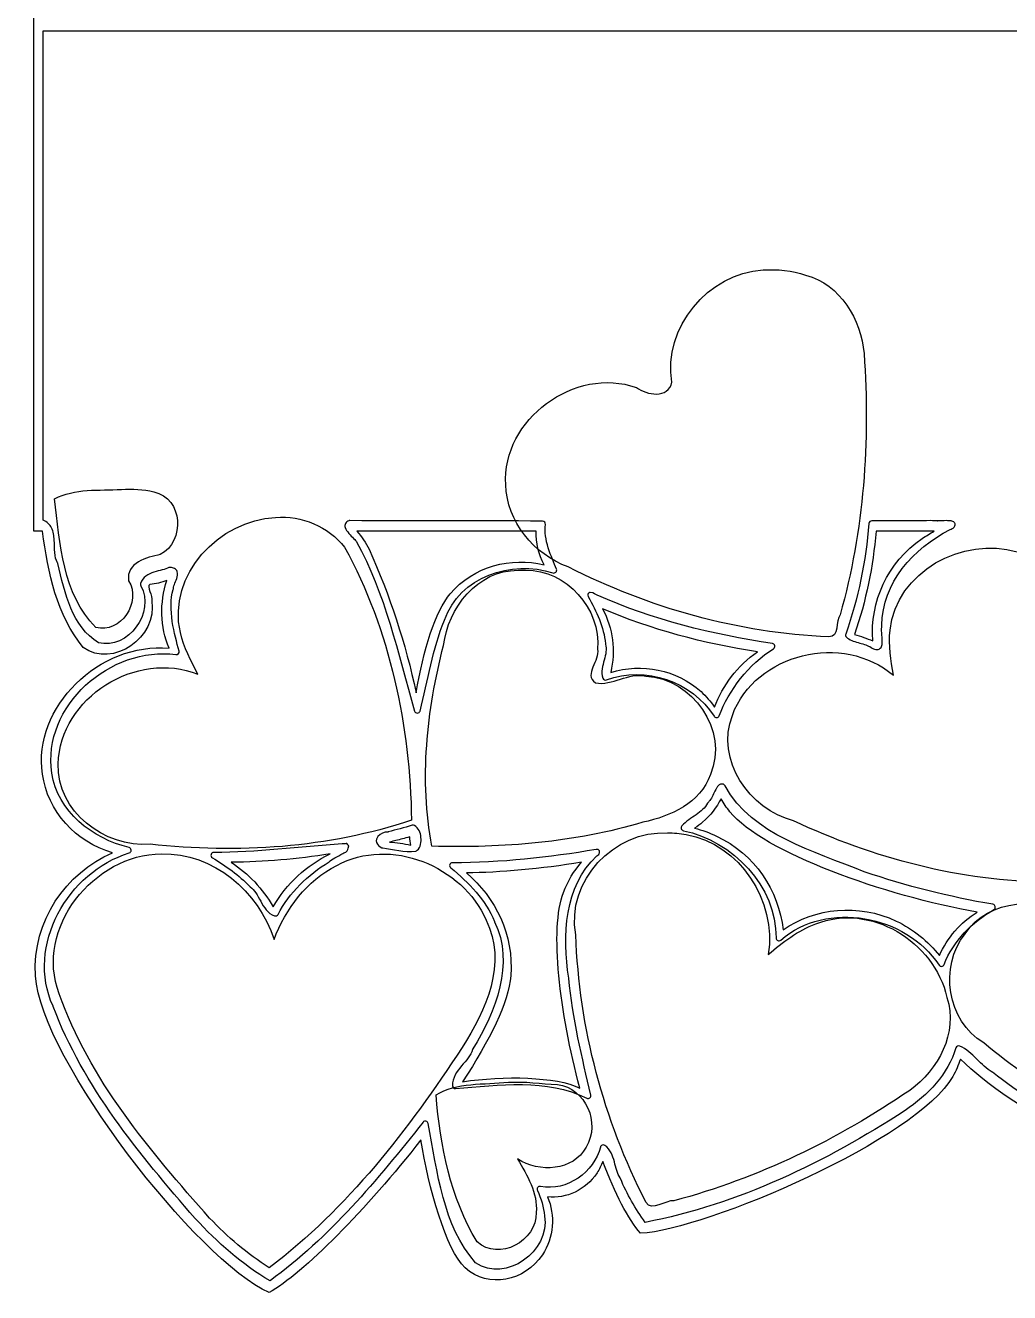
# Model space of a CAD drawing. Header units: centimetres. Extents: x -8.5 to 8.6, y -11.9 to 11.9.
# Drawn here: x -8.49 to 0.67, y -11.87 to -0.08 of the extents above; entities that cross this region are included whole.
import ezdxf

# ---------------------------------------------------------------- set-up
doc = ezdxf.new("R2010")
doc.units = ezdxf.units.CM
doc.header["$MEASUREMENT"] = 0
doc.layers.add('Layer 1', color=7, linetype='Continuous')

msp = doc.modelspace()

# ---------------------------------------------------------------- linework, layer by layer
at = {"layer": 'Layer 1', "color": 13, "lineweight": 25}
for points, knots in [([(-8.41011, 11.87434), (-8.41011, 11.87434), (-8.41011, 0.01439), (-8.41011, 0.01439), (-8.41011, 0.01439), (-8.41011, 0.01439), (-8.41094, 0.01439), (-8.41094, 0.01439), (-8.41094, 0.01439), (-8.41094, 0.01439), (-8.41094, -4.78614), (-8.41094, -4.78614), (-8.41094, -4.78614), (-8.41094, -4.78614), (-8.32908, -4.78614), (-8.32908, -4.78614), (-8.32908, -4.78614), (-8.28217, -5.17451), (-8.19624, -5.56694), (-7.95205, -5.86762), (-7.95205, -5.86762), (-7.67462, -6.06611), (-7.25868, -5.77034), (-7.31374, -5.43436), (-7.31374, -5.43436), (-7.29926, -5.38569), (-7.36775, -5.29661), (-7.33193, -5.27974), (-7.33193, -5.27974), (-7.27696, -5.27808), (-7.22375, -5.26473), (-7.17401, -5.24253), (-7.17401, -5.24253), (-7.23917, -5.45101), (-7.23874, -5.67493), (-7.15251, -5.87422), (-7.15251, -5.87422), (-7.79708, -5.81357), (-8.4271, -6.4268), (-8.33073, -7.04583), (-8.33073, -7.04583), (-8.28533, -7.38974), (-8.01796, -7.68204), (-7.67837, -7.77757), (-7.67837, -7.77757), (-8.11353, -7.96845), (-8.42714, -8.41147), (-8.39523, -8.92437), (-8.39523, -8.92437), (-8.34685, -9.70196), (-6.88253, -11.57889), (-6.22234, -11.87282), (-6.22234, -11.87282), (-5.90755, -11.69764), (-5.3098, -11.09333), (-4.8093, -10.44986), (-4.8093, -10.44986), (-4.74033, -10.88917), (-4.57301, -11.48193), (-4.39837, -11.64049), (-4.39837, -11.64049), (-4.17958, -11.83912), (-3.84264, -11.76615), (-3.67903, -11.5206), (-3.67903, -11.5206), (-3.57125, -11.35884), (-3.55918, -11.15384), (-3.63025, -10.98151), (-3.63025, -10.98151), (-3.45543, -10.99812), (-3.27832, -10.92003), (-3.17054, -10.75827), (-3.17054, -10.75827), (-3.14812, -10.72463), (-3.13052, -10.6888), (-3.11597, -10.65161), (-3.11597, -10.65161), (-3.00355, -10.9479), (-2.88062, -11.19021), (-2.76457, -11.32051), (-2.76457, -11.32051), (-2.16031, -11.28946), (-0.18582, -10.44377), (0.14006, -9.86117), (0.14006, -9.86117), (0.16955, -9.80846), (0.19305, -9.75436), (0.21117, -9.69911), (0.21117, -9.69911), (0.69197, -10.17922), (1.82375, -10.75932), (2.25921, -10.75744), (2.25921, -10.75744), (2.3822, -10.59351), (2.54548, -10.20398), (2.68172, -9.76691), (2.68172, -9.76691), (3.00078, -10.23975), (4.61504, -10.94546), (5.14813, -10.9195), (5.14813, -10.9195), (5.41622, -10.52337), (5.79389, -8.85125), (5.55906, -8.35056), (5.55906, -8.35056), (5.54717, -8.32521), (5.53357, -8.3005), (5.51937, -8.27697), (5.51937, -8.27697), (6.40453, -8.6117), (7.51975, -8.84215), (7.98992, -8.74743), (7.98992, -8.74743), (8.31241, -8.12777), (8.61717, -5.67119), (8.22143, -5.00936), (8.22143, -5.00936), (8.17113, -4.92524), (8.11061, -4.85077), (8.04284, -4.78612), (8.04284, -4.78612), (8.04284, -4.78612), (8.41118, -4.78612), (8.41118, -4.78612), (8.41118, -4.78612), (8.41118, -4.78612), (8.4083, 11.87436), (8.4083, 11.87436), (8.4083, 11.87436), (8.4083, 11.87436), (-8.41011, 11.87434), (-8.41011, 11.87434)], [0, 0, 0, 0, 0.02941176, 0.02941176, 0.02941176, 0.02941176, 0.05882353, 0.05882353, 0.05882353, 0.05882353, 0.08823529, 0.08823529, 0.08823529, 0.08823529, 0.11764706, 0.11764706, 0.11764706, 0.11764706, 0.14705882, 0.14705882, 0.14705882, 0.14705882, 0.17647059, 0.17647059, 0.17647059, 0.17647059, 0.20588235, 0.20588235, 0.20588235, 0.20588235, 0.23529412, 0.23529412, 0.23529412, 0.23529412, 0.26470588, 0.26470588, 0.26470588, 0.26470588, 0.29411765, 0.29411765, 0.29411765, 0.29411765, 0.32352941, 0.32352941, 0.32352941, 0.32352941, 0.35294118, 0.35294118, 0.35294118, 0.35294118, 0.38235294, 0.38235294, 0.38235294, 0.38235294, 0.41176471, 0.41176471, 0.41176471, 0.41176471, 0.44117647, 0.44117647, 0.44117647, 0.44117647, 0.47058824, 0.47058824, 0.47058824, 0.47058824, 0.5, 0.5, 0.5, 0.5, 0.52941176, 0.52941176, 0.52941176, 0.52941176, 0.55882353, 0.55882353, 0.55882353, 0.55882353, 0.58823529, 0.58823529, 0.58823529, 0.58823529, 0.61764706, 0.61764706, 0.61764706, 0.61764706, 0.64705882, 0.64705882, 0.64705882, 0.64705882, 0.67647059, 0.67647059, 0.67647059, 0.67647059, 0.70588235, 0.70588235, 0.70588235, 0.70588235, 0.73529412, 0.73529412, 0.73529412, 0.73529412, 0.76470588, 0.76470588, 0.76470588, 0.76470588, 0.79411765, 0.79411765, 0.79411765, 0.79411765, 0.82352941, 0.82352941, 0.82352941, 0.82352941, 0.85294118, 0.85294118, 0.85294118, 0.85294118, 0.88235294, 0.88235294, 0.88235294, 0.88235294, 0.91176471, 0.91176471, 0.91176471, 0.91176471, 0.94117647, 0.94117647, 0.94117647, 0.94117647, 1, 1, 1, 1]), ([(-1.62586, -2.35381), (-2.13548, -2.38264), (-2.56036, -2.89637), (-2.47335, -3.39891), (-2.47335, -3.39891), (-2.50853, -3.55474), (-2.70922, -3.51823), (-2.80408, -3.44852), (-2.80408, -3.44852), (-3.37464, -3.2427), (-4.05815, -3.74587), (-4.01951, -4.35306), (-4.01951, -4.35306), (-4.00994, -4.69556), (-3.75952, -5.00018), (-3.43908, -5.11787), (-3.43908, -5.11787), (-2.68833, -5.49958), (-1.85572, -5.73351), (-1.01318, -5.76941), (-1.01318, -5.76941), (-0.91171, -5.77179), (-0.95275, -5.62042), (-0.90817, -5.56353), (-0.90817, -5.56353), (-0.6862, -4.77724), (-0.62817, -3.94677), (-0.68493, -3.13184), (-0.68493, -3.13184), (-0.71595, -2.8149), (-0.90358, -2.48841), (-1.22898, -2.40176), (-1.22898, -2.40176), (-1.35453, -2.3559), (-1.49231, -2.3462), (-1.62586, -2.3538), (-1.62586, -2.3538), (-1.62586, -2.3538), (-1.62586, -2.35381), (-1.62586, -2.35381)], [0, 0, 0, 0, 0.09090909, 0.09090909, 0.09090909, 0.09090909, 0.18181818, 0.18181818, 0.18181818, 0.18181818, 0.27272727, 0.27272727, 0.27272727, 0.27272727, 0.36363636, 0.36363636, 0.36363636, 0.36363636, 0.45454545, 0.45454545, 0.45454545, 0.45454545, 0.54545455, 0.54545455, 0.54545455, 0.54545455, 0.63636364, 0.63636364, 0.63636364, 0.63636364, 0.72727273, 0.72727273, 0.72727273, 0.72727273, 0.81818182, 0.81818182, 0.81818182, 0.81818182, 1, 1, 1, 1]), ([(-7.59564, -4.39629), (-7.80503, -4.40783), (-8.02926, -4.38509), (-8.21906, -4.48311), (-8.21906, -4.48311), (-8.17019, -4.89438), (-8.14285, -5.37359), (-7.83459, -5.68035), (-7.83459, -5.68035), (-7.60562, -5.74208), (-7.4042, -5.44515), (-7.52949, -5.24627), (-7.52949, -5.24627), (-7.55352, -5.07818), (-7.35909, -5.02798), (-7.23431, -5.00318), (-7.23431, -5.00318), (-7.002, -4.88324), (-7.02197, -4.47405), (-7.29467, -4.41944), (-7.29467, -4.41944), (-7.39075, -4.39033), (-7.49429, -4.39399), (-7.59563, -4.39629), (-7.59563, -4.39629), (-7.59563, -4.39629), (-7.59564, -4.39629), (-7.59564, -4.39629)], [0, 0, 0, 0, 0.125, 0.125, 0.125, 0.125, 0.25, 0.25, 0.25, 0.25, 0.375, 0.375, 0.375, 0.375, 0.5, 0.5, 0.5, 0.5, 0.625, 0.625, 0.625, 0.625, 0.75, 0.75, 0.75, 0.75, 1, 1, 1, 1]), ([(-6.16279, -4.65835), (-6.6848, -4.67933), (-7.17076, -5.19307), (-7.04749, -5.72826), (-7.04749, -5.72826), (-7.01863, -5.86671), (-6.94848, -5.99123), (-6.88461, -6.11604), (-6.88461, -6.11604), (-7.45324, -5.8887), (-8.16994, -6.33205), (-8.18355, -6.95113), (-8.18355, -6.95113), (-8.20321, -7.39217), (-7.7502, -7.73194), (-7.32962, -7.69835), (-7.32962, -7.69835), (-6.51455, -7.78927), (-5.67321, -7.73543), (-4.89693, -7.47534), (-4.89693, -7.47534), (-4.90924, -6.60129), (-5.09478, -5.70762), (-5.51953, -4.93286), (-5.51953, -4.93286), (-5.67275, -4.7433), (-5.91648, -4.63312), (-6.1628, -4.65835), (-6.1628, -4.65835), (-6.1628, -4.65835), (-6.16279, -4.65835), (-6.16279, -4.65835)], [0, 0, 0, 0, 0.11111111, 0.11111111, 0.11111111, 0.11111111, 0.22222222, 0.22222222, 0.22222222, 0.22222222, 0.33333333, 0.33333333, 0.33333333, 0.33333333, 0.44444444, 0.44444444, 0.44444444, 0.44444444, 0.55555556, 0.55555556, 0.55555556, 0.55555556, 0.66666667, 0.66666667, 0.66666667, 0.66666667, 0.77777778, 0.77777778, 0.77777778, 0.77777778, 1, 1, 1, 1]), ([(-5.40461, -4.78614), (-5.40461, -4.78614), (-3.73608, -4.78614), (-3.73608, -4.78614), (-3.73608, -4.78614), (-3.74036, -4.89354), (-3.71405, -5.00068), (-3.66249, -5.09868), (-3.66249, -5.09868), (-3.97097, -5.02273), (-4.31721, -5.10861), (-4.53644, -5.3674), (-4.53644, -5.3674), (-4.67692, -5.53323), (-4.7858, -5.88946), (-4.85394, -6.29013), (-4.85394, -6.29013), (-4.95013, -5.83006), (-5.10031, -5.38098), (-5.2905, -4.95316), (-5.2905, -4.95316), (-5.32184, -4.89368), (-5.36042, -4.83784), (-5.4046, -4.78614), (-5.4046, -4.78614), (-5.4046, -4.78614), (-5.40461, -4.78614), (-5.40461, -4.78614)], [0, 0, 0, 0, 0.125, 0.125, 0.125, 0.125, 0.25, 0.25, 0.25, 0.25, 0.375, 0.375, 0.375, 0.375, 0.5, 0.5, 0.5, 0.5, 0.625, 0.625, 0.625, 0.625, 0.75, 0.75, 0.75, 0.75, 1, 1, 1, 1]), ([(0.73838, -4.97638), (0.23724, -4.82876), (-0.38786, -5.15941), (-0.44284, -5.70585), (-0.44284, -5.70585), (-0.45993, -5.84624), (-0.43344, -5.98668), (-0.41299, -6.12539), (-0.41299, -6.12539), (-0.8786, -5.72762), (-1.69966, -5.91756), (-1.9112, -6.49954), (-1.9112, -6.49954), (-2.07134, -6.91096), (-1.7513, -7.37811), (-1.34218, -7.48124), (-1.34218, -7.48124), (-0.59938, -7.82888), (0.21475, -8.04785), (1.03344, -8.05059), (1.03344, -8.05059), (1.30223, -7.21881), (1.41325, -6.31286), (1.25956, -5.44277), (1.25956, -5.44277), (1.17527, -5.21407), (0.97977, -5.03151), (0.73838, -4.97638)], [0, 0, 0, 0, 0.125, 0.125, 0.125, 0.125, 0.25, 0.25, 0.25, 0.25, 0.375, 0.375, 0.375, 0.375, 0.5, 0.5, 0.5, 0.5, 0.625, 0.625, 0.625, 0.625, 0.75, 0.75, 0.75, 0.75, 1, 1, 1, 1]), ([(-0.57348, -4.78614), (-0.57348, -4.78614), (-0.03274, -4.78614), (-0.03274, -4.78614), (-0.03274, -4.78614), (-0.07159, -4.80646), (-0.10945, -4.8288), (-0.14601, -4.85394), (-0.14601, -4.85394), (-0.46936, -5.0762), (-0.63124, -5.44255), (-0.6049, -5.80644), (-0.6049, -5.80644), (-0.66006, -5.78194), (-0.71716, -5.76207), (-0.77523, -5.74691), (-0.77523, -5.74691), (-0.66575, -5.43429), (-0.60123, -5.11139), (-0.57349, -4.78614), (-0.57349, -4.78614), (-0.57349, -4.78614), (-0.57348, -4.78614), (-0.57348, -4.78614)], [0, 0, 0, 0, 0.14285714, 0.14285714, 0.14285714, 0.14285714, 0.28571429, 0.28571429, 0.28571429, 0.28571429, 0.42857143, 0.42857143, 0.42857143, 0.42857143, 0.57142857, 0.57142857, 0.57142857, 0.57142857, 0.71428571, 0.71428571, 0.71428571, 0.71428571, 1, 1, 1, 1]), ([(-3.90742, -5.14929), (-4.28146, -5.14592), (-4.55695, -5.5002), (-4.59864, -5.84961), (-4.59864, -5.84961), (-4.75502, -6.45241), (-4.82484, -7.10205), (-4.70613, -7.7174), (-4.70613, -7.7174), (-4.04754, -7.7358), (-3.3773, -7.68371), (-2.74267, -7.49415), (-2.74267, -7.49415), (-2.48294, -7.43741), (-2.20963, -7.31911), (-2.1157, -7.04933), (-2.1157, -7.04933), (-1.93966, -6.64056), (-2.28589, -6.15298), (-2.71597, -6.13486), (-2.71597, -6.13486), (-2.87868, -6.09775), (-3.02872, -6.22566), (-3.18561, -6.1977), (-3.18561, -6.1977), (-3.29928, -6.11702), (-3.14101, -5.98996), (-3.16659, -5.88433), (-3.16659, -5.88433), (-3.1317, -5.50943), (-3.45398, -5.1414), (-3.83632, -5.14928), (-3.83632, -5.14928), (-3.86, -5.14798), (-3.88375, -5.14811), (-3.90743, -5.14928), (-3.90743, -5.14928), (-3.90743, -5.14928), (-3.90742, -5.14929), (-3.90742, -5.14929)], [0, 0, 0, 0, 0.09090909, 0.09090909, 0.09090909, 0.09090909, 0.18181818, 0.18181818, 0.18181818, 0.18181818, 0.27272727, 0.27272727, 0.27272727, 0.27272727, 0.36363636, 0.36363636, 0.36363636, 0.36363636, 0.45454545, 0.45454545, 0.45454545, 0.45454545, 0.54545455, 0.54545455, 0.54545455, 0.54545455, 0.63636364, 0.63636364, 0.63636364, 0.63636364, 0.72727273, 0.72727273, 0.72727273, 0.72727273, 0.81818182, 0.81818182, 0.81818182, 0.81818182, 1, 1, 1, 1]), ([(-3.11927, -5.50796), (-2.66674, -5.70036), (-2.17771, -5.83183), (-1.67729, -5.90649), (-1.67729, -5.90649), (-1.86441, -6.03735), (-2.001, -6.22059), (-2.07665, -6.42243), (-2.07665, -6.42243), (-2.11256, -6.3704), (-2.15419, -6.32216), (-2.20233, -6.27856), (-2.20233, -6.27856), (-2.43231, -6.07029), (-2.75303, -6.01248), (-3.04321, -6.09914), (-3.04321, -6.09914), (-2.9951, -5.89836), (-3.02092, -5.68774), (-3.11928, -5.50796), (-3.11928, -5.50796), (-3.11928, -5.50796), (-3.11927, -5.50796), (-3.11927, -5.50796)], [0, 0, 0, 0, 0.14285714, 0.14285714, 0.14285714, 0.14285714, 0.28571429, 0.28571429, 0.28571429, 0.28571429, 0.42857143, 0.42857143, 0.42857143, 0.42857143, 0.57142857, 0.57142857, 0.57142857, 0.57142857, 0.71428571, 0.71428571, 0.71428571, 0.71428571, 1, 1, 1, 1]), ([(-2.01629, -7.27571), (-1.99205, -7.3174), (-1.96508, -7.35842), (-1.93361, -7.39725), (-1.93361, -7.39725), (-1.62676, -7.77591), (-0.48658, -8.18121), (0.36744, -8.33073), (0.36744, -8.33073), (0.21072, -8.42619), (0.08888, -8.57032), (0.01604, -8.73587), (0.01604, -8.73587), (-0.08978, -8.60196), (-0.22632, -8.48968), (-0.3858, -8.41424), (-0.3858, -8.41424), (-0.74048, -8.24644), (-1.13785, -8.2904), (-1.43917, -8.4961), (-1.43917, -8.4961), (-1.47927, -8.12888), (-1.70295, -7.79077), (-2.05763, -7.62297), (-2.05763, -7.62297), (-2.12444, -7.59136), (-2.19283, -7.56663), (-2.26268, -7.54938), (-2.26268, -7.54938), (-2.23452, -7.53142), (-2.20873, -7.51292), (-2.18744, -7.49398), (-2.18744, -7.49398), (-2.11499, -7.42954), (-2.05825, -7.35536), (-2.01629, -7.2757), (-2.01629, -7.2757), (-2.01629, -7.2757), (-2.01629, -7.27571), (-2.01629, -7.27571)], [0, 0, 0, 0, 0.09090909, 0.09090909, 0.09090909, 0.09090909, 0.18181818, 0.18181818, 0.18181818, 0.18181818, 0.27272727, 0.27272727, 0.27272727, 0.27272727, 0.36363636, 0.36363636, 0.36363636, 0.36363636, 0.45454545, 0.45454545, 0.45454545, 0.45454545, 0.54545455, 0.54545455, 0.54545455, 0.54545455, 0.63636364, 0.63636364, 0.63636364, 0.63636364, 0.72727273, 0.72727273, 0.72727273, 0.72727273, 0.81818182, 0.81818182, 0.81818182, 0.81818182, 1, 1, 1, 1]), ([(-7.22463, -7.7891), (-7.85163, -7.79027), (-8.40753, -8.48428), (-8.175, -9.08986), (-8.175, -9.08986), (-7.89508, -9.88867), (-7.32996, -10.55511), (-6.77548, -11.1791), (-6.77548, -11.1791), (-6.6081, -11.3523), (-6.42545, -11.51253), (-6.22004, -11.64044), (-6.22004, -11.64044), (-5.48974, -11.0897), (-4.92481, -10.35162), (-4.42595, -9.59132), (-4.42595, -9.59132), (-4.2046, -9.2478), (-4.00211, -8.80314), (-4.20259, -8.40509), (-4.20259, -8.40509), (-4.42256, -7.90183), (-5.09284, -7.624), (-5.59248, -7.89659), (-5.59248, -7.89659), (-5.87289, -8.03632), (-6.06652, -8.29982), (-6.17622, -8.58451), (-6.17622, -8.58451), (-6.32572, -8.13731), (-6.73574, -7.77676), (-7.22463, -7.78911), (-7.22463, -7.78911), (-7.22463, -7.78911), (-7.22463, -7.7891), (-7.22463, -7.7891)], [0, 0, 0, 0, 0.1, 0.1, 0.1, 0.1, 0.2, 0.2, 0.2, 0.2, 0.3, 0.3, 0.3, 0.3, 0.4, 0.4, 0.4, 0.4, 0.5, 0.5, 0.5, 0.5, 0.6, 0.6, 0.6, 0.6, 0.7, 0.7, 0.7, 0.7, 0.8, 0.8, 0.8, 0.8, 1, 1, 1, 1]), ([(-4.91348, -7.62959), (-4.91019, -7.65663), (-4.90681, -7.68311), (-4.90273, -7.70814), (-4.90273, -7.70814), (-4.96771, -7.69324), (-5.0345, -7.68308), (-5.10199, -7.6792), (-5.10199, -7.6792), (-5.06141, -7.66929), (-5.02081, -7.65926), (-4.98045, -7.64861), (-4.98045, -7.64861), (-4.95977, -7.64335), (-4.93698, -7.63662), (-4.91348, -7.62959)], [0, 0, 0, 0, 0.2, 0.2, 0.2, 0.2, 0.4, 0.4, 0.4, 0.4, 0.6, 0.6, 0.6, 0.6, 1, 1, 1, 1]), ([(-2.51505, -7.59421), (-3.00993, -7.56447), (-3.46057, -8.04435), (-3.3683, -8.54172), (-3.3683, -8.54172), (-3.33628, -9.40552), (-3.11086, -10.26466), (-2.71514, -11.03131), (-2.71514, -11.03131), (-2.65907, -11.12521), (-2.53603, -11.00927), (-2.45474, -11.01711), (-2.45474, -11.01711), (-1.66956, -10.80985), (-0.93115, -10.44728), (-0.2603, -9.99034), (-0.2603, -9.99034), (0.00576, -9.79495), (0.18951, -9.45831), (0.08614, -9.12466), (0.08614, -9.12466), (-0.03158, -8.60575), (-0.62909, -8.23612), (-1.13508, -8.44088), (-1.13508, -8.44088), (-1.30236, -8.50176), (-1.44252, -8.61005), (-1.5766, -8.72448), (-1.5766, -8.72448), (-1.49924, -8.22832), (-1.83826, -7.69662), (-2.34224, -7.60744), (-2.34224, -7.60744), (-2.39898, -7.59685), (-2.45729, -7.59173), (-2.51505, -7.59421)], [0, 0, 0, 0, 0.1, 0.1, 0.1, 0.1, 0.2, 0.2, 0.2, 0.2, 0.3, 0.3, 0.3, 0.3, 0.4, 0.4, 0.4, 0.4, 0.5, 0.5, 0.5, 0.5, 0.6, 0.6, 0.6, 0.6, 0.7, 0.7, 0.7, 0.7, 0.8, 0.8, 0.8, 0.8, 1, 1, 1, 1]), ([(2.11681, -7.6424), (1.66179, -7.6468), (1.35234, -8.15535), (1.46062, -8.57677), (1.46062, -8.57677), (1.48567, -8.73432), (1.33918, -8.45671), (1.26436, -8.42044), (1.26436, -8.42044), (0.97186, -8.16677), (0.47611, -8.20404), (0.25398, -8.53206), (0.25398, -8.53206), (0.01305, -8.84105), (0.08571, -9.3423), (0.42761, -9.54823), (0.42761, -9.54823), (0.94102, -9.97729), (1.5475, -10.32243), (2.19536, -10.46931), (2.19536, -10.46931), (2.38358, -10.06529), (2.55471, -9.63605), (2.65716, -9.19428), (2.65716, -9.19428), (2.72772, -8.84807), (2.82323, -8.48978), (2.78241, -8.13437), (2.78241, -8.13437), (2.71768, -7.8291), (2.42501, -7.62327), (2.11682, -7.64241), (2.11682, -7.64241), (2.11682, -7.64241), (2.11681, -7.6424), (2.11681, -7.6424)], [0, 0, 0, 0, 0.1, 0.1, 0.1, 0.1, 0.2, 0.2, 0.2, 0.2, 0.3, 0.3, 0.3, 0.3, 0.4, 0.4, 0.4, 0.4, 0.5, 0.5, 0.5, 0.5, 0.6, 0.6, 0.6, 0.6, 0.7, 0.7, 0.7, 0.7, 0.8, 0.8, 0.8, 0.8, 1, 1, 1, 1]), ([(-5.65514, -7.78916), (-5.87547, -7.89392), (-6.06026, -8.06626), (-6.18431, -8.28195), (-6.18431, -8.28195), (-6.28133, -8.11324), (-6.41537, -7.97115), (-6.57457, -7.86688), (-6.57457, -7.86688), (-6.26757, -7.86376), (-5.9597, -7.83692), (-5.65514, -7.78916)], [0, 0, 0, 0, 0.25, 0.25, 0.25, 0.25, 0.5, 0.5, 0.5, 0.5, 1, 1, 1, 1]), ([(-3.31523, -7.86689), (-3.38478, -7.94767), (-3.44192, -8.04103), (-3.48225, -8.14718), (-3.48225, -8.14718), (-3.6137, -8.4932), (-3.51719, -9.2624), (-3.33177, -9.96867), (-3.33177, -9.96867), (-3.54538, -9.86036), (-4.04239, -9.85237), (-4.4207, -9.90914), (-4.4207, -9.90914), (-4.16995, -9.52684), (-3.99275, -9.16978), (-3.97339, -8.92439), (-3.97339, -8.92439), (-3.94313, -8.54084), (-4.11401, -8.1955), (-4.38597, -7.9661), (-4.38597, -7.9661), (-4.078, -7.96318), (-3.68664, -7.92858), (-3.31523, -7.86688), (-3.31523, -7.86688), (-3.31523, -7.86688), (-3.31523, -7.86689), (-3.31523, -7.86689)], [0, 0, 0, 0, 0.125, 0.125, 0.125, 0.125, 0.25, 0.25, 0.25, 0.25, 0.375, 0.375, 0.375, 0.375, 0.5, 0.5, 0.5, 0.5, 0.625, 0.625, 0.625, 0.625, 0.75, 0.75, 0.75, 0.75, 1, 1, 1, 1]), ([(-3.99423, -9.91368), (-4.21721, -9.93781), (-4.48346, -9.91181), (-4.66726, -10.03274), (-4.66726, -10.03274), (-4.62996, -10.50507), (-4.53474, -10.99216), (-4.28609, -11.40031), (-4.28609, -11.40031), (-4.08416, -11.58443), (-3.72866, -11.39193), (-3.73625, -11.12746), (-3.73625, -11.12746), (-3.72047, -10.94444), (-3.8218, -10.7811), (-3.90906, -10.62806), (-3.90906, -10.62806), (-3.70695, -10.75983), (-3.39426, -10.74074), (-3.26993, -10.51727), (-3.26993, -10.51727), (-3.13833, -10.29436), (-3.27287, -9.96829), (-3.53947, -9.93684), (-3.53947, -9.93684), (-3.69082, -9.92713), (-3.84186, -9.90612), (-3.99422, -9.91369), (-3.99422, -9.91369), (-3.99422, -9.91369), (-3.99423, -9.91368), (-3.99423, -9.91368)], [0, 0, 0, 0, 0.11111111, 0.11111111, 0.11111111, 0.11111111, 0.22222222, 0.22222222, 0.22222222, 0.22222222, 0.33333333, 0.33333333, 0.33333333, 0.33333333, 0.44444444, 0.44444444, 0.44444444, 0.44444444, 0.55555556, 0.55555556, 0.55555556, 0.55555556, 0.66666667, 0.66666667, 0.66666667, 0.66666667, 0.77777778, 0.77777778, 0.77777778, 0.77777778, 1, 1, 1, 1])]:
    msp.add_open_spline(points, degree=3, knots=knots, dxfattribs=at)
at = {"layer": 'Layer 1', "color": 254, "lineweight": 25}
for points, knots in [([(-8.32491, -0.12879), (-8.32491, -0.12879), (-8.32491, -0.15525), (-8.32491, -0.15525), (-8.32491, -0.15525), (-8.32491, -1.6642), (-8.32491, -3.17315), (-8.32491, -4.68211), (-8.32491, -4.68211), (-8.28861, -4.69884), (-8.26126, -4.72306), (-8.24636, -4.75322), (-8.24636, -4.75322), (-8.22879, -4.78879), (-8.22364, -4.82846), (-8.22156, -4.86815), (-8.22156, -4.86815), (-8.21739, -4.94753), (-8.222, -5.02825), (-8.19097, -5.07899), (-8.19097, -5.07899), (-8.1897, -5.08159), (-8.18886, -5.08439), (-8.18849, -5.08726), (-8.18849, -5.08726), (-8.12371, -5.36114), (-8.0525, -5.67444), (-7.81063, -5.82396), (-7.81063, -5.82396), (-7.53368, -5.89239), (-7.27889, -5.5395), (-7.41458, -5.29314), (-7.41458, -5.29314), (-7.41817, -5.28687), (-7.41906, -5.27941), (-7.41706, -5.27247), (-7.41706, -5.27247), (-7.39895, -5.21156), (-7.34479, -5.18291), (-7.29304, -5.16664), (-7.29304, -5.16664), (-7.24129, -5.15037), (-7.18699, -5.14149), (-7.15496, -5.12447), (-7.15496, -5.12447), (-7.15059, -5.12239), (-7.14573, -5.12153), (-7.1409, -5.12199), (-7.1409, -5.12199), (-7.12622, -5.12271), (-7.1135, -5.12536), (-7.10204, -5.13191), (-7.10204, -5.13191), (-7.09058, -5.13846), (-7.08144, -5.14936), (-7.07724, -5.16085), (-7.07724, -5.16085), (-7.06882, -5.18382), (-7.075, -5.2045), (-7.08137, -5.22452), (-7.08137, -5.22452), (-7.08774, -5.24453), (-7.09626, -5.26441), (-7.10287, -5.28157), (-7.10287, -5.28157), (-7.10948, -5.29873), (-7.11302, -5.31423), (-7.11279, -5.31795), (-7.11279, -5.31795), (-7.11255, -5.32101), (-7.11282, -5.32408), (-7.11362, -5.32705), (-7.11362, -5.32705), (-7.16806, -5.50709), (-7.10066, -5.74887), (-7.05988, -5.90087), (-7.05988, -5.90087), (-7.05774, -5.90937), (-7.05991, -5.91839), (-7.06569, -5.92499), (-7.06569, -5.92499), (-7.07146, -5.93159), (-7.08011, -5.93494), (-7.08882, -5.93395), (-7.08882, -5.93395), (-7.69483, -5.85023), (-8.33879, -6.41228), (-8.24306, -7.03693), (-8.24306, -7.03693), (-8.192, -7.39256), (-7.86402, -7.65046), (-7.52538, -7.72898), (-7.52538, -7.72898), (-7.5139, -7.73196), (-7.50575, -7.74214), (-7.50537, -7.75399), (-7.50537, -7.75399), (-7.50499, -7.76584), (-7.51246, -7.77653), (-7.52373, -7.78024), (-7.52373, -7.78024), (-8.09041, -7.95103), (-8.49009, -8.64543), (-8.23232, -9.20734), (-8.23232, -9.20734), (-8.23203, -9.20788), (-8.23175, -9.20843), (-8.23149, -9.20899), (-8.23149, -9.20899), (-7.94991, -9.95519), (-7.43157, -10.58257), (-6.91023, -11.18179), (-6.91023, -11.18179), (-6.7024, -11.40473), (-6.47594, -11.61157), (-6.21239, -11.76222), (-6.21239, -11.76222), (-5.65924, -11.35857), (-5.21483, -10.82511), (-4.78943, -10.28634), (-4.78943, -10.28634), (-4.78293, -10.27819), (-4.77229, -10.27457), (-4.76216, -10.27706), (-4.76216, -10.27706), (-4.75204, -10.27954), (-4.74429, -10.28769), (-4.7423, -10.29792), (-4.7423, -10.29792), (-4.65421, -10.75015), (-4.60619, -11.24763), (-4.29995, -11.5952), (-4.29995, -11.5952), (-4.01826, -11.78695), (-3.60564, -11.48579), (-3.65834, -11.16029), (-3.65834, -11.16029), (-3.65836, -11.15974), (-3.65836, -11.15919), (-3.65834, -11.15864), (-3.65834, -11.15864), (-3.66563, -11.07713), (-3.69036, -10.99723), (-3.72531, -10.92217), (-3.72531, -10.92217), (-3.72976, -10.91309), (-3.72871, -10.90227), (-3.72258, -10.89422), (-3.72258, -10.89422), (-3.71646, -10.88617), (-3.70631, -10.88227), (-3.69637, -10.88414), (-3.69637, -10.88414), (-3.45017, -10.93448), (-3.19536, -10.74719), (-3.13909, -10.51786), (-3.13909, -10.51786), (-3.13694, -10.50951), (-3.1309, -10.50272), (-3.12287, -10.4996), (-3.12287, -10.4996), (-3.11484, -10.49648), (-3.10579, -10.49743), (-3.09858, -10.50215), (-3.09858, -10.50215), (-3.04428, -10.53889), (-3.02447, -10.59863), (-3.00928, -10.65511), (-3.00928, -10.65511), (-2.99409, -10.7116), (-2.98236, -10.76697), (-2.95554, -10.80477), (-2.95554, -10.80477), (-2.9542, -10.80655), (-2.95309, -10.8085), (-2.95223, -10.81056), (-2.95223, -10.81056), (-2.89153, -10.95637), (-2.81443, -11.09217), (-2.72155, -11.21901), (-2.72155, -11.21901), (-1.85429, -11.05126), (-1.04289, -10.65721), (-0.30392, -10.17804), (-0.30392, -10.17804), (-0.09121, -10.03407), (0.09624, -9.83592), (0.16902, -9.59513), (0.16902, -9.59513), (0.17109, -9.58768), (0.17628, -9.5815), (0.18326, -9.57817), (0.18326, -9.57817), (0.19024, -9.57484), (0.19831, -9.57469), (0.2054, -9.57777), (0.2054, -9.57777), (0.26807, -9.60452), (0.31647, -9.6519), (0.36332, -9.69849), (0.36332, -9.69849), (0.41018, -9.74507), (0.45555, -9.79147), (0.50636, -9.82003), (0.50636, -9.82003), (0.5075, -9.8205), (0.5086, -9.82106), (0.50967, -9.82168), (0.50967, -9.82168), (1.00829, -10.20588), (1.5797, -10.51636), (2.19474, -10.65346), (2.19474, -10.65346), (2.22152, -10.6472), (2.24032, -10.63588), (2.25592, -10.61791), (2.25592, -10.61791), (2.27245, -10.59887), (2.2849, -10.57291), (2.29643, -10.5435), (2.29643, -10.5435), (2.31864, -10.48688), (2.33493, -10.41793), (2.37663, -10.36491), (2.37663, -10.36491), (2.48303, -10.1256), (2.56572, -9.87695), (2.64369, -9.6249), (2.64369, -9.6249), (2.64678, -9.6153), (2.65501, -9.60826), (2.66497, -9.60669), (2.66497, -9.60669), (2.67493, -9.60512), (2.68493, -9.60928), (2.69082, -9.61746), (2.69082, -9.61746), (3.05549, -10.12108), (3.67689, -10.33889), (4.23533, -10.59146), (4.23533, -10.59146), (4.51664, -10.70457), (4.80769, -10.79629), (5.10928, -10.82132), (5.10928, -10.82132), (5.42302, -10.15017), (5.55358, -9.40161), (5.55907, -8.66249), (5.55907, -8.66249), (5.55899, -8.66168), (5.55915, -8.66082), (5.55907, -8.66001), (5.55907, -8.66001), (5.54451, -8.48747), (5.48489, -8.3178), (5.38957, -8.17466), (5.38957, -8.17466), (5.38336, -8.16504), (5.38396, -8.15254), (5.39106, -8.14356), (5.39106, -8.14356), (5.39817, -8.13458), (5.4102, -8.13113), (5.42099, -8.13497), (5.42099, -8.13497), (6.22387, -8.42578), (7.06364, -8.69895), (7.9213, -8.6567), (7.9213, -8.6567), (7.97153, -8.62622), (7.98995, -8.57635), (8.00316, -8.51366), (8.00316, -8.51366), (8.01633, -8.45114), (8.02322, -8.37973), (8.0569, -8.3177), (8.0569, -8.3177), (8.30292, -7.38908), (8.38806, -6.41237), (8.29503, -5.45524), (8.29503, -5.45524), (8.26096, -5.18681), (8.12511, -4.93215), (7.93371, -4.74913), (7.93371, -4.74913), (7.92811, -4.7437), (7.92516, -4.73609), (7.92563, -4.7283), (7.92563, -4.7283), (7.92611, -4.72051), (7.92996, -4.71332), (7.93619, -4.70861), (7.93619, -4.70861), (7.96938, -4.68503), (8.00872, -4.67965), (8.04616, -4.6805), (8.04616, -4.6805), (8.0836, -4.68135), (8.12093, -4.68813), (8.1553, -4.69208), (8.1553, -4.69208), (8.18967, -4.69602), (8.22032, -4.69675), (8.24377, -4.6896), (8.24377, -4.6896), (8.26641, -4.6827), (8.28313, -4.66961), (8.29751, -4.63916), (8.29751, -4.63916), (8.29852, -3.13946), (8.29839, -1.63168), (8.29834, -0.12884), (8.29834, -0.12884), (2.75725, -0.12884), (-2.78384, -0.12884), (-8.32493, -0.12884), (-8.32493, -0.12884), (-8.32493, -0.12884), (-8.32491, -0.12879), (-8.32491, -0.12879)], [0, 0, 0, 0, 0.01234568, 0.01234568, 0.01234568, 0.01234568, 0.02469136, 0.02469136, 0.02469136, 0.02469136, 0.03703704, 0.03703704, 0.03703704, 0.03703704, 0.04938272, 0.04938272, 0.04938272, 0.04938272, 0.0617284, 0.0617284, 0.0617284, 0.0617284, 0.07407407, 0.07407407, 0.07407407, 0.07407407, 0.08641975, 0.08641975, 0.08641975, 0.08641975, 0.09876543, 0.09876543, 0.09876543, 0.09876543, 0.11111111, 0.11111111, 0.11111111, 0.11111111, 0.12345679, 0.12345679, 0.12345679, 0.12345679, 0.13580247, 0.13580247, 0.13580247, 0.13580247, 0.14814815, 0.14814815, 0.14814815, 0.14814815, 0.16049383, 0.16049383, 0.16049383, 0.16049383, 0.17283951, 0.17283951, 0.17283951, 0.17283951, 0.18518519, 0.18518519, 0.18518519, 0.18518519, 0.19753086, 0.19753086, 0.19753086, 0.19753086, 0.20987654, 0.20987654, 0.20987654, 0.20987654, 0.22222222, 0.22222222, 0.22222222, 0.22222222, 0.2345679, 0.2345679, 0.2345679, 0.2345679, 0.24691358, 0.24691358, 0.24691358, 0.24691358, 0.25925926, 0.25925926, 0.25925926, 0.25925926, 0.27160494, 0.27160494, 0.27160494, 0.27160494, 0.28395062, 0.28395062, 0.28395062, 0.28395062, 0.2962963, 0.2962963, 0.2962963, 0.2962963, 0.30864198, 0.30864198, 0.30864198, 0.30864198, 0.32098765, 0.32098765, 0.32098765, 0.32098765, 0.33333333, 0.33333333, 0.33333333, 0.33333333, 0.34567901, 0.34567901, 0.34567901, 0.34567901, 0.35802469, 0.35802469, 0.35802469, 0.35802469, 0.37037037, 0.37037037, 0.37037037, 0.37037037, 0.38271605, 0.38271605, 0.38271605, 0.38271605, 0.39506173, 0.39506173, 0.39506173, 0.39506173, 0.40740741, 0.40740741, 0.40740741, 0.40740741, 0.41975309, 0.41975309, 0.41975309, 0.41975309, 0.43209877, 0.43209877, 0.43209877, 0.43209877, 0.44444444, 0.44444444, 0.44444444, 0.44444444, 0.45679012, 0.45679012, 0.45679012, 0.45679012, 0.4691358, 0.4691358, 0.4691358, 0.4691358, 0.48148148, 0.48148148, 0.48148148, 0.48148148, 0.49382716, 0.49382716, 0.49382716, 0.49382716, 0.50617284, 0.50617284, 0.50617284, 0.50617284, 0.51851852, 0.51851852, 0.51851852, 0.51851852, 0.5308642, 0.5308642, 0.5308642, 0.5308642, 0.54320988, 0.54320988, 0.54320988, 0.54320988, 0.55555556, 0.55555556, 0.55555556, 0.55555556, 0.56790123, 0.56790123, 0.56790123, 0.56790123, 0.58024691, 0.58024691, 0.58024691, 0.58024691, 0.59259259, 0.59259259, 0.59259259, 0.59259259, 0.60493827, 0.60493827, 0.60493827, 0.60493827, 0.61728395, 0.61728395, 0.61728395, 0.61728395, 0.62962963, 0.62962963, 0.62962963, 0.62962963, 0.64197531, 0.64197531, 0.64197531, 0.64197531, 0.65432099, 0.65432099, 0.65432099, 0.65432099, 0.66666667, 0.66666667, 0.66666667, 0.66666667, 0.67901235, 0.67901235, 0.67901235, 0.67901235, 0.69135802, 0.69135802, 0.69135802, 0.69135802, 0.7037037, 0.7037037, 0.7037037, 0.7037037, 0.71604938, 0.71604938, 0.71604938, 0.71604938, 0.72839506, 0.72839506, 0.72839506, 0.72839506, 0.74074074, 0.74074074, 0.74074074, 0.74074074, 0.75308642, 0.75308642, 0.75308642, 0.75308642, 0.7654321, 0.7654321, 0.7654321, 0.7654321, 0.77777778, 0.77777778, 0.77777778, 0.77777778, 0.79012346, 0.79012346, 0.79012346, 0.79012346, 0.80246914, 0.80246914, 0.80246914, 0.80246914, 0.81481481, 0.81481481, 0.81481481, 0.81481481, 0.82716049, 0.82716049, 0.82716049, 0.82716049, 0.83950617, 0.83950617, 0.83950617, 0.83950617, 0.85185185, 0.85185185, 0.85185185, 0.85185185, 0.86419753, 0.86419753, 0.86419753, 0.86419753, 0.87654321, 0.87654321, 0.87654321, 0.87654321, 0.88888889, 0.88888889, 0.88888889, 0.88888889, 0.90123457, 0.90123457, 0.90123457, 0.90123457, 0.91358025, 0.91358025, 0.91358025, 0.91358025, 0.92592593, 0.92592593, 0.92592593, 0.92592593, 0.9382716, 0.9382716, 0.9382716, 0.9382716, 0.95061728, 0.95061728, 0.95061728, 0.95061728, 0.96296296, 0.96296296, 0.96296296, 0.96296296, 0.97530864, 0.97530864, 0.97530864, 0.97530864, 1, 1, 1, 1]), ([(-5.47568, -4.68623), (-5.4743, -4.68612), (-5.47292, -4.68612), (-5.47155, -4.68623), (-5.47155, -4.68623), (-4.87514, -4.69371), (-4.26936, -4.68327), (-3.67734, -4.69202), (-3.67734, -4.69202), (-3.66958, -4.69202), (-3.66219, -4.69539), (-3.65711, -4.70126), (-3.65711, -4.70126), (-3.65203, -4.70713), (-3.64976, -4.71492), (-3.65088, -4.72261), (-3.65088, -4.72261), (-3.67146, -4.85878), (-3.59218, -5.02864), (-3.54753, -5.13768), (-3.54753, -5.13768), (-3.54356, -5.14733), (-3.54557, -5.15841), (-3.55268, -5.16605), (-3.55268, -5.16605), (-3.55979, -5.17369), (-3.57069, -5.1765), (-3.5806, -5.17324), (-3.5806, -5.17324), (-3.96371, -5.04905), (-4.45429, -5.21011), (-4.58932, -5.61228), (-4.58932, -5.61228), (-4.58956, -5.61312), (-4.58983, -5.61395), (-4.59015, -5.61476), (-4.59015, -5.61476), (-4.70243, -5.88106), (-4.74024, -6.17392), (-4.81753, -6.45895), (-4.81753, -6.45895), (-4.8207, -6.47036), (-4.83101, -6.47833), (-4.84285, -6.47852), (-4.84285, -6.47852), (-4.85469, -6.47871), (-4.86525, -6.47108), (-4.86879, -6.45978), (-4.86879, -6.45978), (-5.02237, -5.92043), (-5.14163, -5.36423), (-5.41119, -4.87807), (-5.41119, -4.87807), (-5.41147, -4.8778), (-5.41175, -4.87752), (-5.41202, -4.87724), (-5.41202, -4.87724), (-5.41033, -4.8806), (-5.42161, -4.86586), (-5.43517, -4.85244), (-5.43517, -4.85244), (-5.44873, -4.83902), (-5.465, -4.82225), (-5.47982, -4.80531), (-5.47982, -4.80531), (-5.49464, -4.78837), (-5.50865, -4.77164), (-5.51455, -4.74991), (-5.51455, -4.74991), (-5.5175, -4.73905), (-5.5176, -4.72599), (-5.51124, -4.71353), (-5.51124, -4.71353), (-5.50488, -4.70107), (-5.49315, -4.69259), (-5.48065, -4.6879), (-5.48065, -4.6879), (-5.47905, -4.68719), (-5.47739, -4.68664), (-5.47569, -4.68625), (-5.47569, -4.68625), (-5.47569, -4.68625), (-5.47568, -4.68623), (-5.47568, -4.68623)], [0, 0, 0, 0, 0.04545455, 0.04545455, 0.04545455, 0.04545455, 0.09090909, 0.09090909, 0.09090909, 0.09090909, 0.13636364, 0.13636364, 0.13636364, 0.13636364, 0.18181818, 0.18181818, 0.18181818, 0.18181818, 0.22727273, 0.22727273, 0.22727273, 0.22727273, 0.27272727, 0.27272727, 0.27272727, 0.27272727, 0.31818182, 0.31818182, 0.31818182, 0.31818182, 0.36363636, 0.36363636, 0.36363636, 0.36363636, 0.40909091, 0.40909091, 0.40909091, 0.40909091, 0.45454545, 0.45454545, 0.45454545, 0.45454545, 0.5, 0.5, 0.5, 0.5, 0.54545455, 0.54545455, 0.54545455, 0.54545455, 0.59090909, 0.59090909, 0.59090909, 0.59090909, 0.63636364, 0.63636364, 0.63636364, 0.63636364, 0.68181818, 0.68181818, 0.68181818, 0.68181818, 0.72727273, 0.72727273, 0.72727273, 0.72727273, 0.77272727, 0.77272727, 0.77272727, 0.77272727, 0.81818182, 0.81818182, 0.81818182, 0.81818182, 0.86363636, 0.86363636, 0.86363636, 0.86363636, 0.90909091, 0.90909091, 0.90909091, 0.90909091, 1, 1, 1, 1]), ([(-0.06991, -4.68706), (-0.04847, -4.68784), (0.01611, -4.68753), (-0.00542, -4.68871), (-0.00542, -4.68871), (0.02198, -4.68815), (0.05293, -4.68694), (0.07974, -4.68706), (0.07974, -4.68706), (0.09314, -4.68711), (0.10529, -4.68758), (0.11612, -4.68871), (0.11612, -4.68871), (0.12695, -4.68985), (0.13567, -4.68983), (0.14837, -4.69863), (0.14837, -4.69863), (0.15472, -4.70303), (0.16345, -4.7146), (0.16243, -4.72674), (0.16243, -4.72674), (0.16141, -4.73888), (0.1547, -4.74546), (0.15003, -4.74989), (0.15003, -4.74989), (0.14068, -4.75875), (0.13022, -4.76336), (0.11448, -4.77056), (0.11448, -4.77056), (-0.2254, -4.9445), (-0.51858, -5.26543), (-0.51887, -5.66022), (-0.51887, -5.66022), (-0.51887, -5.66245), (-0.51915, -5.66467), (-0.5197, -5.66683), (-0.5197, -5.66683), (-0.52304, -5.6801), (-0.52255, -5.70474), (-0.52053, -5.73132), (-0.52053, -5.73132), (-0.51851, -5.7579), (-0.51552, -5.78688), (-0.51557, -5.81235), (-0.51557, -5.81235), (-0.5156, -5.82509), (-0.51631, -5.83676), (-0.5197, -5.84873), (-0.5197, -5.84873), (-0.52309, -5.8607), (-0.5296, -5.87419), (-0.54368, -5.8818), (-0.54368, -5.8818), (-0.55776, -5.88941), (-0.57403, -5.88827), (-0.58833, -5.88345), (-0.58833, -5.88345), (-0.60183, -5.8789), (-0.61627, -5.87073), (-0.63215, -5.85947), (-0.63215, -5.85947), (-0.65965, -5.84429), (-0.7007, -5.83346), (-0.74129, -5.82144), (-0.74129, -5.82144), (-0.78188, -5.80942), (-0.82249, -5.79774), (-0.85043, -5.77018), (-0.85043, -5.77018), (-0.85765, -5.76273), (-0.85991, -5.75177), (-0.85622, -5.74207), (-0.85622, -5.74207), (-0.73804, -5.41133), (-0.6687, -5.06324), (-0.64125, -4.71268), (-0.64125, -4.71268), (-0.63982, -4.69879), (-0.62793, -4.68834), (-0.61396, -4.6887), (-0.61396, -4.6887), (-0.43304, -4.69199), (-0.25176, -4.68832), (-0.06991, -4.68705), (-0.06991, -4.68705), (-0.06991, -4.68705), (-0.06991, -4.68706), (-0.06991, -4.68706)], [0, 0, 0, 0, 0.04347826, 0.04347826, 0.04347826, 0.04347826, 0.08695652, 0.08695652, 0.08695652, 0.08695652, 0.13043478, 0.13043478, 0.13043478, 0.13043478, 0.17391304, 0.17391304, 0.17391304, 0.17391304, 0.2173913, 0.2173913, 0.2173913, 0.2173913, 0.26086957, 0.26086957, 0.26086957, 0.26086957, 0.30434783, 0.30434783, 0.30434783, 0.30434783, 0.34782609, 0.34782609, 0.34782609, 0.34782609, 0.39130435, 0.39130435, 0.39130435, 0.39130435, 0.43478261, 0.43478261, 0.43478261, 0.43478261, 0.47826087, 0.47826087, 0.47826087, 0.47826087, 0.52173913, 0.52173913, 0.52173913, 0.52173913, 0.56521739, 0.56521739, 0.56521739, 0.56521739, 0.60869565, 0.60869565, 0.60869565, 0.60869565, 0.65217391, 0.65217391, 0.65217391, 0.65217391, 0.69565217, 0.69565217, 0.69565217, 0.69565217, 0.73913043, 0.73913043, 0.73913043, 0.73913043, 0.7826087, 0.7826087, 0.7826087, 0.7826087, 0.82608696, 0.82608696, 0.82608696, 0.82608696, 0.86956522, 0.86956522, 0.86956522, 0.86956522, 0.91304348, 0.91304348, 0.91304348, 0.91304348, 1, 1, 1, 1]), ([(-3.23499, -5.3543), (-3.19286, -5.36133), (-3.19106, -5.37342), (-3.16884, -5.37993), (-3.16884, -5.37993), (-2.65453, -5.61127), (-2.09847, -5.74771), (-1.53835, -5.82972), (-1.53835, -5.82972), (-1.52701, -5.83122), (-1.51789, -5.83976), (-1.51565, -5.85098), (-1.51565, -5.85098), (-1.51341, -5.86219), (-1.51854, -5.87359), (-1.52843, -5.87933), (-1.52843, -5.87933), (-1.75956, -6.02169), (-1.94318, -6.26834), (-2.03445, -6.50358), (-2.03445, -6.50358), (-2.03829, -6.51273), (-2.04688, -6.51901), (-2.05677, -6.51988), (-2.05677, -6.51988), (-2.06666, -6.52075), (-2.07621, -6.51606), (-2.08158, -6.50772), (-2.08158, -6.50772), (-2.28496, -6.18229), (-2.72395, -6.03522), (-3.08121, -6.16955), (-3.08121, -6.16955), (-3.088, -6.1721), (-3.09554, -6.17177), (-3.10208, -6.16865), (-3.10208, -6.16865), (-3.10863, -6.16553), (-3.11363, -6.15989), (-3.11593, -6.15301), (-3.11593, -6.15301), (-3.1353, -6.09489), (-3.11779, -6.0375), (-3.10353, -5.98434), (-3.10353, -5.98434), (-3.08927, -5.93117), (-3.07749, -5.8819), (-3.09113, -5.83717), (-3.09113, -5.83717), (-3.09156, -5.83555), (-3.09184, -5.83388), (-3.09196, -5.83221), (-3.09196, -5.83221), (-3.10554, -5.6775), (-3.1741, -5.53129), (-3.25319, -5.39399), (-3.25319, -5.39399), (-3.25755, -5.38648), (-3.25799, -5.37733), (-3.25437, -5.36944), (-3.25437, -5.36944), (-3.25075, -5.36155), (-3.24353, -5.35591), (-3.235, -5.35431), (-3.235, -5.35431), (-3.235, -5.35431), (-3.235, -5.35431), (-3.235, -5.35431), (-3.235, -5.35431), (-3.235, -5.35431), (-3.23499, -5.3543), (-3.23499, -5.3543)], [0, 0, 0, 0, 0.05263158, 0.05263158, 0.05263158, 0.05263158, 0.10526316, 0.10526316, 0.10526316, 0.10526316, 0.15789474, 0.15789474, 0.15789474, 0.15789474, 0.21052632, 0.21052632, 0.21052632, 0.21052632, 0.26315789, 0.26315789, 0.26315789, 0.26315789, 0.31578947, 0.31578947, 0.31578947, 0.31578947, 0.36842105, 0.36842105, 0.36842105, 0.36842105, 0.42105263, 0.42105263, 0.42105263, 0.42105263, 0.47368421, 0.47368421, 0.47368421, 0.47368421, 0.52631579, 0.52631579, 0.52631579, 0.52631579, 0.57894737, 0.57894737, 0.57894737, 0.57894737, 0.63157895, 0.63157895, 0.63157895, 0.63157895, 0.68421053, 0.68421053, 0.68421053, 0.68421053, 0.73684211, 0.73684211, 0.73684211, 0.73684211, 0.78947368, 0.78947368, 0.78947368, 0.78947368, 0.84210526, 0.84210526, 0.84210526, 0.84210526, 0.89473684, 0.89473684, 0.89473684, 0.89473684, 1, 1, 1, 1]), ([(-2.02121, -7.13941), (-1.9879, -7.13939), (-1.9907, -7.1379), (-1.97904, -7.15677), (-1.97904, -7.15677), (-1.71871, -7.61818), (-1.15725, -7.76146), (-0.68506, -7.95465), (-0.68506, -7.95465), (-0.6845, -7.95489), (-0.68396, -7.95525), (-0.68341, -7.95548), (-0.68341, -7.95548), (-0.29322, -8.08769), (0.10685, -8.18799), (0.513, -8.2581), (0.513, -8.2581), (0.52421, -8.25987), (0.53308, -8.26852), (0.53512, -8.27968), (0.53512, -8.27968), (0.53717, -8.29084), (0.53194, -8.30208), (0.52209, -8.30771), (0.52209, -8.30771), (0.31872, -8.42409), (0.14576, -8.60022), (0.05907, -8.81869), (0.05907, -8.81869), (0.05541, -8.82795), (0.04691, -8.83441), (0.03701, -8.83545), (0.03701, -8.83545), (0.02711, -8.83649), (0.01745, -8.83195), (0.01194, -8.82365), (0.01194, -8.82365), (-0.29627, -8.35645), (-1.03126, -8.21778), (-1.46063, -8.59131), (-1.46063, -8.59131), (-1.4685, -8.59786), (-1.47943, -8.59934), (-1.48876, -8.59512), (-1.48876, -8.59512), (-1.49809, -8.59089), (-1.50419, -8.58171), (-1.50445, -8.57147), (-1.50445, -8.57147), (-1.49791, -8.08939), (-1.91122, -7.66689), (-2.366, -7.57267), (-2.366, -7.57267), (-2.37554, -7.57074), (-2.38328, -7.56378), (-2.38621, -7.5545), (-2.38621, -7.5545), (-2.38913, -7.54521), (-2.38678, -7.53507), (-2.38006, -7.52803), (-2.38006, -7.52803), (-2.34201, -7.48573), (-2.29292, -7.45614), (-2.2486, -7.42468), (-2.2486, -7.42468), (-2.20428, -7.39322), (-2.16551, -7.36099), (-2.14194, -7.31637), (-2.14194, -7.31637), (-2.13947, -7.31182), (-2.13574, -7.30809), (-2.13119, -7.30562), (-2.13119, -7.30562), (-2.13127, -7.30567), (-2.12147, -7.29665), (-2.113, -7.28247), (-2.113, -7.28247), (-2.10453, -7.26829), (-2.09563, -7.2498), (-2.08654, -7.23121), (-2.08654, -7.23121), (-2.07745, -7.21261), (-2.06851, -7.19399), (-2.05925, -7.17829), (-2.05925, -7.17829), (-2.05462, -7.17044), (-2.04989, -7.16327), (-2.04437, -7.15679), (-2.04437, -7.15679), (-2.03885, -7.15031), (-2.03314, -7.14312), (-2.02122, -7.13943), (-2.02122, -7.13943), (-2.02122, -7.13943), (-2.02121, -7.13941), (-2.02121, -7.13941)], [0, 0, 0, 0, 0.04, 0.04, 0.04, 0.04, 0.08, 0.08, 0.08, 0.08, 0.12, 0.12, 0.12, 0.12, 0.16, 0.16, 0.16, 0.16, 0.2, 0.2, 0.2, 0.2, 0.24, 0.24, 0.24, 0.24, 0.28, 0.28, 0.28, 0.28, 0.32, 0.32, 0.32, 0.32, 0.36, 0.36, 0.36, 0.36, 0.4, 0.4, 0.4, 0.4, 0.44, 0.44, 0.44, 0.44, 0.48, 0.48, 0.48, 0.48, 0.52, 0.52, 0.52, 0.52, 0.56, 0.56, 0.56, 0.56, 0.6, 0.6, 0.6, 0.6, 0.64, 0.64, 0.64, 0.64, 0.68, 0.68, 0.68, 0.68, 0.72, 0.72, 0.72, 0.72, 0.76, 0.76, 0.76, 0.76, 0.8, 0.8, 0.8, 0.8, 0.84, 0.84, 0.84, 0.84, 0.88, 0.88, 0.88, 0.88, 0.92, 0.92, 0.92, 0.92, 1, 1, 1, 1]), ([(-4.88533, -7.52141), (-4.87961, -7.5207), (-4.8738, -7.52186), (-4.86879, -7.52472), (-4.86879, -7.52472), (-4.82981, -7.54616), (-4.81318, -7.59083), (-4.80843, -7.63469), (-4.80843, -7.63469), (-4.80368, -7.67855), (-4.81054, -7.72556), (-4.84316, -7.75541), (-4.84316, -7.75541), (-4.84709, -7.75896), (-4.85198, -7.76126), (-4.85722, -7.76202), (-4.85722, -7.76202), (-4.96271, -7.77911), (-5.07081, -7.74397), (-5.16397, -7.73308), (-5.16397, -7.73308), (-5.16652, -7.73289), (-5.16902, -7.73233), (-5.17141, -7.73143), (-5.17141, -7.73143), (-5.19626, -7.72068), (-5.21477, -7.70541), (-5.22185, -7.6843), (-5.22185, -7.6843), (-5.22893, -7.66319), (-5.22044, -7.64107), (-5.20862, -7.62642), (-5.20862, -7.62642), (-5.18682, -7.59939), (-5.15146, -7.58583), (-5.11436, -7.58508), (-5.11436, -7.58508), (-5.11436, -7.58508), (-5.11436, -7.58425), (-5.11436, -7.58425), (-5.11436, -7.58425), (-5.03833, -7.56286), (-4.96212, -7.54664), (-4.89112, -7.52224), (-4.89112, -7.52224), (-4.88923, -7.52175), (-4.88729, -7.52148), (-4.88533, -7.52141), (-4.88533, -7.52141), (-4.88533, -7.52141), (-4.88533, -7.52141), (-4.88533, -7.52141)], [0, 0, 0, 0, 0.07142857, 0.07142857, 0.07142857, 0.07142857, 0.14285714, 0.14285714, 0.14285714, 0.14285714, 0.21428571, 0.21428571, 0.21428571, 0.21428571, 0.28571429, 0.28571429, 0.28571429, 0.28571429, 0.35714286, 0.35714286, 0.35714286, 0.35714286, 0.42857143, 0.42857143, 0.42857143, 0.42857143, 0.5, 0.5, 0.5, 0.5, 0.57142857, 0.57142857, 0.57142857, 0.57142857, 0.64285714, 0.64285714, 0.64285714, 0.64285714, 0.71428571, 0.71428571, 0.71428571, 0.71428571, 0.78571429, 0.78571429, 0.78571429, 0.78571429, 0.85714286, 0.85714286, 0.85714286, 0.85714286, 1, 1, 1, 1]), ([(-5.541, -7.69504), (-5.48708, -7.69966), (-5.50933, -7.67612), (-5.48064, -7.71488), (-5.48064, -7.71488), (-5.49201, -7.7757), (-5.50476, -7.76933), (-5.53686, -7.78516), (-5.53686, -7.78516), (-5.55987, -7.79821), (-5.5872, -7.81239), (-5.61045, -7.82567), (-5.61045, -7.82567), (-5.63369, -7.83895), (-5.65436, -7.85342), (-5.65758, -7.85709), (-5.65758, -7.85709), (-5.6592, -7.8593), (-5.66115, -7.86126), (-5.66337, -7.86288), (-5.66337, -7.86288), (-5.8604, -7.98339), (-6.03367, -8.15156), (-6.13797, -8.35153), (-6.13797, -8.35153), (-6.14397, -8.36331), (-6.15768, -8.36893), (-6.17022, -8.36476), (-6.17022, -8.36476), (-6.23535, -8.34288), (-6.2699, -8.28448), (-6.30003, -8.22999), (-6.30003, -8.22999), (-6.33016, -8.1755), (-6.35771, -8.123), (-6.3976, -8.09604), (-6.3976, -8.09604), (-6.39912, -8.09482), (-6.40051, -8.09343), (-6.40173, -8.09191), (-6.40173, -8.09191), (-6.50122, -7.98684), (-6.62405, -7.90045), (-6.74982, -7.82402), (-6.74982, -7.82402), (-6.76013, -7.81779), (-6.765, -7.80544), (-6.76172, -7.79385), (-6.76172, -7.79385), (-6.75844, -7.78226), (-6.74781, -7.7743), (-6.73576, -7.77441), (-6.73576, -7.77441), (-6.33794, -7.77721), (-5.94075, -7.72323), (-5.541, -7.69503), (-5.541, -7.69503), (-5.541, -7.69503), (-5.541, -7.69504), (-5.541, -7.69504)], [0, 0, 0, 0, 0.0625, 0.0625, 0.0625, 0.0625, 0.125, 0.125, 0.125, 0.125, 0.1875, 0.1875, 0.1875, 0.1875, 0.25, 0.25, 0.25, 0.25, 0.3125, 0.3125, 0.3125, 0.3125, 0.375, 0.375, 0.375, 0.375, 0.4375, 0.4375, 0.4375, 0.4375, 0.5, 0.5, 0.5, 0.5, 0.5625, 0.5625, 0.5625, 0.5625, 0.625, 0.625, 0.625, 0.625, 0.6875, 0.6875, 0.6875, 0.6875, 0.75, 0.75, 0.75, 0.75, 0.8125, 0.8125, 0.8125, 0.8125, 0.875, 0.875, 0.875, 0.875, 1, 1, 1, 1]), ([(-3.17794, -7.74713), (-3.16602, -7.74457), (-3.15388, -7.75041), (-3.14842, -7.76131), (-3.14842, -7.76131), (-3.14297, -7.77222), (-3.14559, -7.78543), (-3.15479, -7.79343), (-3.15479, -7.79343), (-3.15479, -7.79343), (-3.17133, -7.80831), (-3.17133, -7.80831), (-3.17133, -7.80831), (-3.47786, -8.08912), (-3.49331, -8.55034), (-3.43426, -8.94602), (-3.43426, -8.94602), (-3.43424, -8.94657), (-3.43424, -8.94712), (-3.43426, -8.94767), (-3.43426, -8.94767), (-3.39825, -9.31021), (-3.30766, -9.69548), (-3.22755, -10.03329), (-3.22755, -10.03329), (-3.22551, -10.04314), (-3.22917, -10.0533), (-3.23703, -10.05958), (-3.23703, -10.05958), (-3.24488, -10.06586), (-3.2556, -10.06721), (-3.26476, -10.06305), (-3.26476, -10.06305), (-3.63683, -9.87795), (-4.08507, -9.93912), (-4.4868, -9.97293), (-4.4868, -9.97293), (-4.49422, -9.97355), (-4.50155, -9.97104), (-4.50705, -9.96602), (-4.50705, -9.96602), (-4.51254, -9.961), (-4.51569, -9.95391), (-4.51574, -9.94647), (-4.51574, -9.94647), (-4.51641, -9.87261), (-4.47359, -9.81496), (-4.43058, -9.76292), (-4.43058, -9.76292), (-4.38757, -9.71087), (-4.34364, -9.66252), (-4.32888, -9.61078), (-4.32888, -9.61078), (-4.32835, -9.60848), (-4.32751, -9.60625), (-4.3264, -9.60417), (-4.3264, -9.60417), (-4.11234, -9.25416), (-3.93607, -8.80852), (-4.123, -8.42016), (-4.123, -8.42016), (-4.12329, -8.41962), (-4.12357, -8.41907), (-4.12383, -8.41851), (-4.12383, -8.41851), (-4.20702, -8.21811), (-4.36406, -8.05666), (-4.53228, -7.91828), (-4.53228, -7.91828), (-4.54085, -7.91102), (-4.54397, -7.89918), (-4.54009, -7.88864), (-4.54009, -7.88864), (-4.53621, -7.8781), (-4.52615, -7.87111), (-4.51492, -7.87115), (-4.51492, -7.87115), (-4.06629, -7.87054), (-3.6194, -7.82422), (-3.17795, -7.74713), (-3.17795, -7.74713), (-3.17795, -7.74713), (-3.17794, -7.74713), (-3.17794, -7.74713)], [0, 0, 0, 0, 0.04545455, 0.04545455, 0.04545455, 0.04545455, 0.09090909, 0.09090909, 0.09090909, 0.09090909, 0.13636364, 0.13636364, 0.13636364, 0.13636364, 0.18181818, 0.18181818, 0.18181818, 0.18181818, 0.22727273, 0.22727273, 0.22727273, 0.22727273, 0.27272727, 0.27272727, 0.27272727, 0.27272727, 0.31818182, 0.31818182, 0.31818182, 0.31818182, 0.36363636, 0.36363636, 0.36363636, 0.36363636, 0.40909091, 0.40909091, 0.40909091, 0.40909091, 0.45454545, 0.45454545, 0.45454545, 0.45454545, 0.5, 0.5, 0.5, 0.5, 0.54545455, 0.54545455, 0.54545455, 0.54545455, 0.59090909, 0.59090909, 0.59090909, 0.59090909, 0.63636364, 0.63636364, 0.63636364, 0.63636364, 0.68181818, 0.68181818, 0.68181818, 0.68181818, 0.72727273, 0.72727273, 0.72727273, 0.72727273, 0.77272727, 0.77272727, 0.77272727, 0.77272727, 0.81818182, 0.81818182, 0.81818182, 0.81818182, 0.86363636, 0.86363636, 0.86363636, 0.86363636, 0.90909091, 0.90909091, 0.90909091, 0.90909091, 1, 1, 1, 1])]:
    msp.add_open_spline(points, degree=3, knots=knots, dxfattribs=at)

doc.saveas('drawing.dxf')
